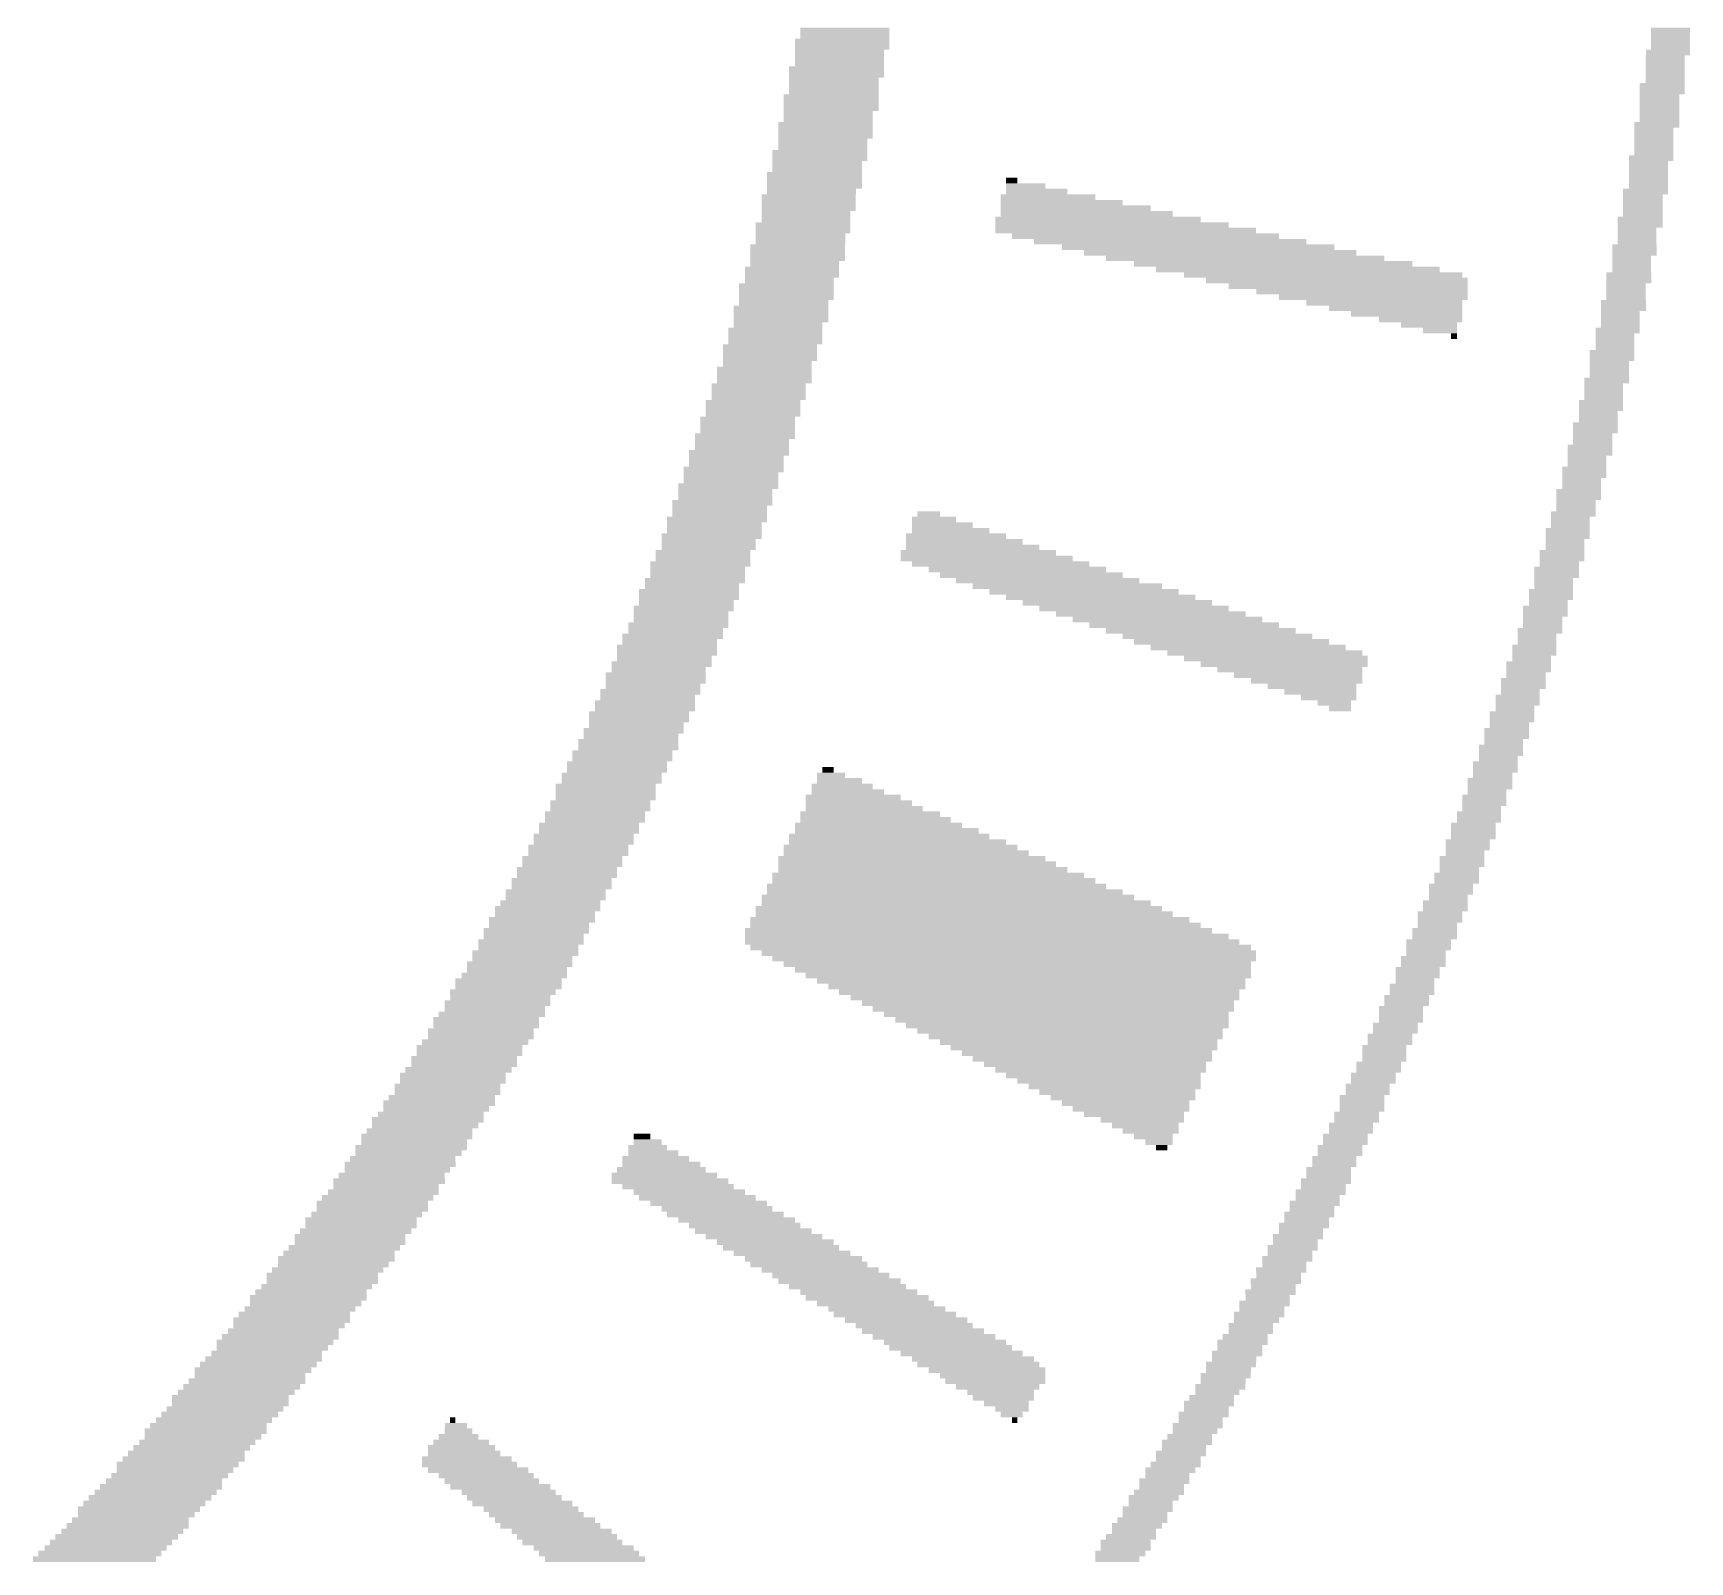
# Model space of a CAD drawing. Extents: x -51 to 50, y -27 to 29.
# Drawn here: x 43.44 to 49.75, y -3.4 to 2.42 of the extents above; entities that cross this region are included whole.
import ezdxf

# ---------------------------------------------------------------- set-up
doc = ezdxf.new("R2010")
doc.units = 0
doc.layers.add('201', color=6, linetype='CONTINUOUS')

# ---------------------------------------------------------------- blocks, each defined once
blk = doc.blocks.new('RECT')
blk.add_solid([(-0.5, -0.5), (0.5, -0.5), (-0.5, 0.5), (0.5, 0.5)])

msp = doc.modelspace()

# ---------------------------------------------------------------- block references
at = {"layer": '201', "rotation": 180}
for p, xscale, yscale in [((46.5239, 2.3918), 0.3581, 0.0211), ((46.5341, 2.4342), 0.3378, 0.0211), ((46.5341, 2.413), 0.3378, 0.0213), ((49.6773, 2.4342), 0.1473, 0.0211), ((49.6773, 2.413), 0.1473, 0.0213), ((49.6773, 2.3918), 0.1473, 0.0211), ((46.5239, 2.3707), 0.3581, 0.0211), ((46.5138, 2.3495), 0.3378, 0.0213), ((46.5138, 2.3283), 0.3378, 0.0211), ((49.657, 2.3283), 0.1473, 0.0211), ((49.6672, 2.3495), 0.1676, 0.0213), ((49.6773, 2.3707), 0.1473, 0.0211), ((46.5023, 2.286), 0.3607, 0.0213), ((46.5023, 2.2648), 0.3607, 0.0211), ((46.5138, 2.3072), 0.3378, 0.0211), ((49.657, 2.3072), 0.1473, 0.0211), ((49.657, 2.286), 0.1473, 0.0213), ((49.657, 2.2648), 0.1473, 0.0211), ((46.4922, 2.2437), 0.3404, 0.0211), ((46.4922, 2.2225), 0.3404, 0.0213), ((46.4922, 2.2013), 0.3404, 0.0211), ((49.6456, 2.2225), 0.1702, 0.0213), ((49.6456, 2.2013), 0.1702, 0.0211), ((49.657, 2.2437), 0.1473, 0.0211), ((46.482, 2.1802), 0.3607, 0.0211), ((46.482, 2.159), 0.3607, 0.0213), ((46.482, 2.1378), 0.3607, 0.0211), ((49.6354, 2.1802), 0.1499, 0.0211), ((49.6354, 2.159), 0.1499, 0.0213), ((49.6354, 2.1378), 0.1499, 0.0211), ((46.4604, 2.0743), 0.3581, 0.0211), ((46.4706, 2.1167), 0.3378, 0.0211), ((46.4706, 2.0955), 0.3378, 0.0213), ((49.6253, 2.0743), 0.1702, 0.0211), ((49.6354, 2.1167), 0.1499, 0.0211), ((49.6354, 2.0955), 0.1499, 0.0213), ((46.4604, 2.0532), 0.3581, 0.0211), ((46.4604, 2.032), 0.3581, 0.0213), ((46.4503, 2.0108), 0.3378, 0.0211), ((49.6138, 2.0532), 0.1473, 0.0211), ((49.6138, 2.032), 0.1473, 0.0213), ((49.6138, 2.0108), 0.1473, 0.0211), ((46.4388, 1.9685), 0.3607, 0.0213), ((46.4388, 1.9473), 0.3607, 0.0211), ((46.4503, 1.9897), 0.3378, 0.0211), ((49.6037, 1.9473), 0.1676, 0.0211), ((49.6138, 1.9897), 0.1473, 0.0211), ((49.6138, 1.9685), 0.1473, 0.0213), ((46.4185, 1.8838), 0.3607, 0.0211), ((46.4287, 1.9262), 0.3404, 0.0211), ((46.4287, 1.905), 0.3404, 0.0213), ((49.5935, 1.9262), 0.1473, 0.0211), ((49.5935, 1.905), 0.1473, 0.0213), ((49.5935, 1.8838), 0.1473, 0.0211), ((46.4185, 1.8627), 0.3607, 0.0211), ((46.4185, 1.8415), 0.3607, 0.0213), ((46.4071, 1.8203), 0.3378, 0.0211), ((47.2224, 1.8415), 0.1499, 0.0213), ((47.2643, 1.8203), 0.2337, 0.0211), ((47.1691, 1.8627), 0.0432, 0.0211), ((49.5821, 1.8203), 0.1702, 0.0211), ((49.5935, 1.8627), 0.1473, 0.0211), ((49.5935, 1.8415), 0.1473, 0.0213), ((46.3969, 1.7992), 0.3581, 0.0211), ((46.3969, 1.778), 0.3581, 0.0213), ((46.3969, 1.7568), 0.3581, 0.0211), ((47.3075, 1.7992), 0.3607, 0.0211), ((47.3596, 1.778), 0.4648, 0.0213), ((47.4129, 1.7568), 0.5715, 0.0211), ((49.5719, 1.7992), 0.1499, 0.0211), ((49.5719, 1.778), 0.1499, 0.0213), ((49.5719, 1.7568), 0.1499, 0.0211), ((46.3753, 1.6933), 0.3607, 0.0211), ((46.3867, 1.7357), 0.3378, 0.0211), ((46.3867, 1.7145), 0.3378, 0.0213), ((47.498, 1.7145), 0.7823, 0.0213), ((47.5513, 1.6933), 0.889, 0.0211), ((47.4548, 1.7357), 0.6553, 0.0211), ((49.5618, 1.7145), 0.1702, 0.0213), ((49.5618, 1.6933), 0.1702, 0.0211), ((49.5719, 1.7357), 0.1499, 0.0211), ((46.3753, 1.6722), 0.3607, 0.0211), ((46.3652, 1.651), 0.3404, 0.0213), ((46.3652, 1.6298), 0.3404, 0.0211), ((47.6034, 1.6722), 0.9931, 0.0211), ((47.6783, 1.651), 1.016, 0.0213), ((47.7723, 1.6298), 1.0363, 0.0211), ((49.5503, 1.6722), 0.1473, 0.0211), ((49.5503, 1.651), 0.1473, 0.0213), ((49.5503, 1.6298), 0.1473, 0.0211), ((46.355, 1.6087), 0.3607, 0.0211), ((46.355, 1.5875), 0.3607, 0.0213), ((46.355, 1.5663), 0.3607, 0.0211), ((47.879, 1.6087), 1.0363, 0.0211), ((47.9628, 1.5875), 1.0363, 0.0213), ((48.0581, 1.5663), 1.0592, 0.0211), ((49.5402, 1.6087), 0.1676, 0.0211), ((49.5402, 1.5875), 0.1676, 0.0213), ((49.53, 1.5663), 0.1473, 0.0211), ((46.3334, 1.524), 0.3581, 0.0213), ((46.3436, 1.5452), 0.3378, 0.0211), ((48.1648, 1.5452), 1.0592, 0.0211), ((48.2587, 1.524), 1.0795, 0.0213), ((49.53, 1.5452), 0.1473, 0.0211), ((49.53, 1.524), 0.1473, 0.0213), ((46.3118, 1.4605), 0.3607, 0.0213), ((46.3334, 1.5028), 0.3581, 0.0211), ((46.3233, 1.4817), 0.3378, 0.0211), ((48.3553, 1.5028), 1.0592, 0.0211), ((48.4073, 1.4817), 0.9957, 0.0211), ((48.4505, 1.4605), 0.9093, 0.0213), ((49.5186, 1.5028), 0.1702, 0.0211), ((49.5186, 1.4817), 0.1702, 0.0211), ((49.5084, 1.4605), 0.1499, 0.0213), ((46.3118, 1.4393), 0.3607, 0.0211), ((46.3118, 1.4182), 0.3607, 0.0211), ((46.3017, 1.397), 0.3404, 0.0213), ((48.5026, 1.4393), 0.8052, 0.0211), ((48.5458, 1.4182), 0.7188, 0.0211), ((48.5877, 1.397), 0.5944, 0.0213), ((49.4983, 1.397), 0.1702, 0.0213), ((49.5084, 1.4393), 0.1499, 0.0211), ((49.5084, 1.4182), 0.1499, 0.0211), ((46.2915, 1.3758), 0.3607, 0.0211), ((46.2915, 1.3547), 0.3607, 0.0211), ((46.2915, 1.3335), 0.3607, 0.0213), ((48.6308, 1.3758), 0.508, 0.0211), ((48.6728, 1.3547), 0.4242, 0.0211), ((48.7261, 1.3335), 0.3175, 0.0213), ((49.4983, 1.3758), 0.1702, 0.0211), ((49.4868, 1.3547), 0.1473, 0.0211), ((49.4868, 1.3335), 0.1473, 0.0213), ((46.2699, 1.2912), 0.3581, 0.0211), ((46.2699, 1.27), 0.3581, 0.0213), ((46.2801, 1.3123), 0.3378, 0.0211), ((48.7578, 1.3123), 0.2134, 0.0211), ((48.7998, 1.2912), 0.1295, 0.0211), ((48.8531, 1.27), 0.0229, 0.0213), ((49.4767, 1.2912), 0.1676, 0.0211), ((49.4665, 1.27), 0.1473, 0.0213), ((49.4868, 1.3123), 0.1473, 0.0211), ((46.2496, 1.2277), 0.3581, 0.0211), ((46.2496, 1.2065), 0.3581, 0.0213), ((46.2699, 1.2488), 0.3581, 0.0211), ((49.4551, 1.2065), 0.1702, 0.0213), ((49.4665, 1.2488), 0.1473, 0.0211), ((49.4665, 1.2277), 0.1473, 0.0211), ((46.228, 1.143), 0.3607, 0.0213), ((46.2394, 1.1642), 0.3378, 0.0211), ((46.2496, 1.1853), 0.3581, 0.0211), ((49.4449, 1.1642), 0.1499, 0.0211), ((49.4449, 1.143), 0.1499, 0.0213), ((49.4551, 1.1853), 0.1702, 0.0211), ((46.2064, 1.0795), 0.3581, 0.0213), ((46.228, 1.1218), 0.3607, 0.0211), ((46.228, 1.1007), 0.3607, 0.0211), ((49.4233, 1.0795), 0.1473, 0.0213), ((49.4348, 1.1007), 0.1702, 0.0211), ((49.4449, 1.1218), 0.1499, 0.0211), ((46.1848, 1.016), 0.3607, 0.0213), ((46.2064, 1.0583), 0.3581, 0.0211), ((46.2064, 1.0372), 0.3581, 0.0211), ((49.4132, 1.016), 0.1676, 0.0213), ((49.4233, 1.0583), 0.1473, 0.0211), ((49.4233, 1.0372), 0.1473, 0.0211), ((46.1645, 0.9525), 0.3607, 0.0213), ((46.1848, 0.9948), 0.3607, 0.0211), ((46.1848, 0.9737), 0.3607, 0.0211), ((49.403, 0.9737), 0.1473, 0.0211), ((49.403, 0.9525), 0.1473, 0.0213), ((49.4132, 0.9948), 0.1676, 0.0211), ((46.1543, 0.889), 0.381, 0.0213), ((46.1645, 0.9313), 0.3607, 0.0211), ((46.1645, 0.9102), 0.3607, 0.0211), ((49.3814, 0.889), 0.1499, 0.0213), ((49.3916, 0.9313), 0.1702, 0.0211), ((49.3916, 0.9102), 0.1702, 0.0211), ((46.1315, 0.8255), 0.381, 0.0213), ((46.1429, 0.8678), 0.3581, 0.0211), ((46.1429, 0.8467), 0.3581, 0.0211), ((49.3713, 0.8467), 0.1702, 0.0211), ((49.3713, 0.8255), 0.1702, 0.0213), ((49.3814, 0.8678), 0.1499, 0.0211), ((46.1112, 0.762), 0.381, 0.0213), ((46.1213, 0.8043), 0.3607, 0.0211), ((46.1213, 0.7832), 0.3607, 0.0211), ((49.3497, 0.762), 0.1676, 0.0213), ((49.3598, 0.8043), 0.1473, 0.0211), ((49.3598, 0.7832), 0.1473, 0.0211), ((46.0908, 0.6985), 0.381, 0.0213), ((46.101, 0.7408), 0.3607, 0.0211), ((46.101, 0.7197), 0.3607, 0.0211), ((49.3497, 0.7408), 0.1676, 0.0211), ((49.3395, 0.7197), 0.1473, 0.0211), ((49.3395, 0.6985), 0.1473, 0.0213), ((46.068, 0.635), 0.381, 0.0213), ((46.0794, 0.6773), 0.3581, 0.0211), ((46.0794, 0.6562), 0.3581, 0.0211), ((49.3281, 0.6773), 0.1702, 0.0211), ((49.3281, 0.6562), 0.1702, 0.0211), ((49.3179, 0.635), 0.1499, 0.0213), ((46.0477, 0.5715), 0.381, 0.0213), ((46.0578, 0.6138), 0.3607, 0.0211), ((46.0578, 0.5927), 0.3607, 0.0211), ((46.8732, 0.5715), 0.1676, 0.0213), ((46.8528, 0.5927), 0.0864, 0.0211), ((49.3078, 0.5927), 0.1702, 0.0211), ((49.2963, 0.5715), 0.1473, 0.0213), ((49.3179, 0.6138), 0.1499, 0.0211), ((46.0273, 0.508), 0.381, 0.0213), ((46.0375, 0.5503), 0.3607, 0.0211), ((46.0375, 0.5292), 0.3607, 0.0211), ((46.957, 0.508), 0.381, 0.0213), ((46.9049, 0.5503), 0.2311, 0.0211), ((46.9367, 0.5292), 0.2946, 0.0211), ((49.2862, 0.5292), 0.1676, 0.0211), ((49.2862, 0.508), 0.1676, 0.0213), ((49.2963, 0.5503), 0.1473, 0.0211), ((45.9943, 0.4445), 0.3607, 0.0213), ((46.0159, 0.4868), 0.3581, 0.0211), ((46.0159, 0.4657), 0.3581, 0.0211), ((47.0421, 0.4445), 0.5918, 0.0213), ((46.9887, 0.4868), 0.4445, 0.0211), ((47.0205, 0.4657), 0.508, 0.0211), ((49.2646, 0.4445), 0.1702, 0.0213), ((49.276, 0.4868), 0.1473, 0.0211), ((49.276, 0.4657), 0.1473, 0.0211), ((45.974, 0.381), 0.3607, 0.0213), ((45.9842, 0.4022), 0.381, 0.0211), ((45.9943, 0.4233), 0.3607, 0.0211), ((47.0738, 0.4233), 0.6553, 0.0211), ((47.1272, 0.4022), 0.6756, 0.0211), ((47.1907, 0.381), 0.6756, 0.0213), ((49.2443, 0.381), 0.1702, 0.0213), ((49.2544, 0.4022), 0.1499, 0.0211), ((49.2646, 0.4233), 0.1702, 0.0211), ((45.9638, 0.3387), 0.381, 0.0211), ((45.9524, 0.3175), 0.3581, 0.0213), ((45.974, 0.3598), 0.3607, 0.0211), ((47.244, 0.3598), 0.696, 0.0211), ((47.3062, 0.3387), 0.6985, 0.0211), ((47.3812, 0.3175), 0.7214, 0.0213), ((49.2328, 0.3387), 0.1473, 0.0211), ((49.2328, 0.3175), 0.1473, 0.0213), ((49.2443, 0.3598), 0.1702, 0.0211), ((45.941, 0.2963), 0.381, 0.0211), ((45.941, 0.2752), 0.381, 0.0211), ((45.9308, 0.254), 0.3607, 0.0213), ((47.4447, 0.2963), 0.7214, 0.0211), ((47.5082, 0.2752), 0.7214, 0.0211), ((47.5717, 0.254), 0.7214, 0.0213), ((49.2125, 0.254), 0.1473, 0.0213), ((49.2227, 0.2963), 0.1676, 0.0211), ((49.2227, 0.2752), 0.1676, 0.0211), ((45.9207, 0.2328), 0.381, 0.0211), ((45.9105, 0.2117), 0.3607, 0.0211), ((45.9105, 0.1905), 0.3607, 0.0213), ((47.6352, 0.2328), 0.7214, 0.0211), ((47.6987, 0.2117), 0.7214, 0.0211), ((47.7622, 0.1905), 0.7214, 0.0213), ((49.1909, 0.1905), 0.1499, 0.0213), ((49.2011, 0.2328), 0.1702, 0.0211), ((49.2011, 0.2117), 0.1702, 0.0211), ((45.8788, 0.127), 0.3835, 0.0213), ((45.9003, 0.1693), 0.381, 0.0211), ((45.8902, 0.1482), 0.3607, 0.0211), ((47.8257, 0.1693), 0.7214, 0.0211), ((47.8892, 0.1482), 0.7214, 0.0211), ((47.9527, 0.127), 0.7214, 0.0213), ((49.1693, 0.127), 0.1473, 0.0213), ((49.1808, 0.1482), 0.1702, 0.0211), ((49.1909, 0.1693), 0.1499, 0.0211), ((45.8572, 0.0847), 0.381, 0.0211), ((45.8572, 0.0635), 0.381, 0.0213), ((45.8673, 0.1058), 0.3607, 0.0211), ((48.006, 0.1058), 0.7417, 0.0211), ((48.0695, 0.0847), 0.7417, 0.0211), ((48.133, 0.0635), 0.7417, 0.0213), ((49.1592, 0.0847), 0.1676, 0.0211), ((49.1592, 0.0635), 0.1676, 0.0213), ((49.1693, 0.1058), 0.1473, 0.0211), ((45.8368, 0.0212), 0.381, 0.0211), ((45.8254, 0), 0.3581, 0.0213), ((45.847, 0.0423), 0.3607, 0.0211), ((48.1749, 0.0423), 0.6985, 0.0211), ((48.2067, 0.0212), 0.635, 0.0211), ((48.2283, 0), 0.5512, 0.0213), ((49.1376, 0.0212), 0.1702, 0.0211), ((49.1376, 0), 0.1702, 0.0213), ((49.149, 0.0423), 0.1473, 0.0211), ((45.814, -0.0212), 0.381, 0.0211), ((45.814, -0.0423), 0.381, 0.0211), ((45.8038, -0.0635), 0.3607, 0.0213), ((48.26, -0.0212), 0.4877, 0.0211), ((48.2918, -0.0423), 0.4242, 0.0211), ((48.3121, -0.0635), 0.3378, 0.0213), ((49.1173, -0.0423), 0.1702, 0.0211), ((49.1173, -0.0635), 0.1702, 0.0213), ((49.1274, -0.0212), 0.1499, 0.0211), ((45.7733, -0.127), 0.381, 0.0213), ((45.7835, -0.1058), 0.3607, 0.0211), ((45.7937, -0.0847), 0.381, 0.0211), ((48.3438, -0.0847), 0.2743, 0.0211), ((48.3756, -0.1058), 0.2108, 0.0211), ((48.3972, -0.127), 0.127, 0.0213), ((49.0957, -0.1058), 0.1676, 0.0211), ((49.0957, -0.127), 0.1676, 0.0213), ((49.1058, -0.0847), 0.1473, 0.0211), ((45.7505, -0.1693), 0.381, 0.0211), ((45.7505, -0.1905), 0.381, 0.0213), ((45.7733, -0.1482), 0.381, 0.0211), ((48.4188, -0.1482), 0.0838, 0.0211), ((49.0741, -0.1693), 0.1702, 0.0211), ((49.0741, -0.1905), 0.1702, 0.0213), ((49.0855, -0.1482), 0.1473, 0.0211), ((45.7302, -0.2328), 0.381, 0.0211), ((45.72, -0.254), 0.3607, 0.0213), ((45.7403, -0.2117), 0.3607, 0.0211), ((49.0538, -0.2328), 0.1702, 0.0211), ((49.0538, -0.254), 0.1702, 0.0213), ((49.0639, -0.2117), 0.1499, 0.0211), ((45.687, -0.3175), 0.381, 0.0213), ((45.7098, -0.2752), 0.381, 0.0211), ((45.7098, -0.2963), 0.381, 0.0211), ((49.0322, -0.2963), 0.1676, 0.0211), ((49.0322, -0.3175), 0.1676, 0.0213), ((49.0423, -0.2752), 0.1473, 0.0211), ((45.6667, -0.3598), 0.381, 0.0211), ((45.6667, -0.381), 0.381, 0.0213), ((45.687, -0.3387), 0.381, 0.0211), ((46.4706, -0.381), 0.0432, 0.0213), ((49.0106, -0.3598), 0.1702, 0.0211), ((49.0106, -0.381), 0.1702, 0.0213), ((49.022, -0.3387), 0.1473, 0.0211), ((45.6235, -0.4445), 0.381, 0.0213), ((45.6463, -0.4022), 0.381, 0.0211), ((45.6463, -0.4233), 0.381, 0.0211), ((46.5239, -0.4445), 0.2311, 0.0213), ((46.482, -0.4022), 0.1067, 0.0211), ((46.5138, -0.4233), 0.1702, 0.0211), ((48.9903, -0.4233), 0.1702, 0.0211), ((48.9903, -0.4445), 0.1702, 0.0213), ((49.0004, -0.4022), 0.1499, 0.0211), ((45.6032, -0.508), 0.381, 0.0213), ((45.6235, -0.4657), 0.381, 0.0211), ((45.6235, -0.4868), 0.381, 0.0211), ((46.5658, -0.4868), 0.3607, 0.0211), ((46.5874, -0.508), 0.4039, 0.0213), ((46.5455, -0.4657), 0.2743, 0.0211), ((48.9687, -0.4868), 0.1676, 0.0211), ((48.9687, -0.508), 0.1676, 0.0213), ((48.9788, -0.4657), 0.1473, 0.0211), ((45.5828, -0.5503), 0.381, 0.0211), ((45.5828, -0.5715), 0.381, 0.0213), ((45.6032, -0.5292), 0.381, 0.0211), ((46.6306, -0.5503), 0.5309, 0.0211), ((46.6509, -0.5715), 0.5715, 0.0213), ((46.6077, -0.5292), 0.4445, 0.0211), ((48.9483, -0.5503), 0.1676, 0.0211), ((48.9483, -0.5715), 0.1676, 0.0213), ((48.9585, -0.5292), 0.1473, 0.0211), ((45.5397, -0.635), 0.381, 0.0213), ((45.56, -0.5927), 0.381, 0.0211), ((45.56, -0.6138), 0.381, 0.0211), ((46.703, -0.635), 0.762, 0.0213), ((46.6623, -0.5927), 0.635, 0.0211), ((46.6941, -0.6138), 0.6985, 0.0211), ((48.9268, -0.5927), 0.1702, 0.0211), ((48.9268, -0.6138), 0.1702, 0.0211), ((48.9268, -0.635), 0.1702, 0.0213), ((45.5193, -0.6773), 0.381, 0.0211), ((45.5193, -0.6985), 0.381, 0.0213), ((45.5397, -0.6562), 0.381, 0.0211), ((46.7677, -0.6985), 0.9322, 0.0213), ((46.7462, -0.6773), 0.889, 0.0211), ((46.7347, -0.6562), 0.8255, 0.0211), ((48.9052, -0.6562), 0.1676, 0.0211), ((48.9052, -0.6773), 0.1676, 0.0211), ((48.895, -0.6985), 0.1473, 0.0213), ((45.4762, -0.762), 0.381, 0.0213), ((45.4965, -0.7197), 0.381, 0.0211), ((45.4965, -0.7408), 0.381, 0.0211), ((46.7893, -0.7197), 1.016, 0.0211), ((46.8097, -0.7408), 1.0566, 0.0211), ((46.8313, -0.762), 1.0998, 0.0213), ((48.8734, -0.762), 0.1499, 0.0213), ((48.8836, -0.7197), 0.1702, 0.0211), ((48.8836, -0.7408), 0.1702, 0.0211), ((45.4558, -0.8043), 0.381, 0.0211), ((45.4558, -0.8255), 0.381, 0.0213), ((45.4762, -0.7832), 0.381, 0.0211), ((46.8833, -0.8255), 1.2903, 0.0213), ((46.8516, -0.7832), 1.1862, 0.0211), ((46.8732, -0.8043), 1.2294, 0.0211), ((48.8417, -0.8255), 0.1676, 0.0213), ((48.8633, -0.7832), 0.1702, 0.0211), ((48.8633, -0.8043), 0.1702, 0.0211), ((45.4127, -0.889), 0.381, 0.0213), ((45.433, -0.8467), 0.381, 0.0211), ((45.433, -0.8678), 0.381, 0.0211), ((46.9265, -0.8678), 1.4173, 0.0211), ((46.9582, -0.889), 1.4808, 0.0213), ((46.9151, -0.8467), 1.3538, 0.0211), ((48.8201, -0.889), 0.1702, 0.0213), ((48.8315, -0.8678), 0.1473, 0.0211), ((48.8417, -0.8467), 0.1676, 0.0211), ((45.3809, -0.9525), 0.4039, 0.0213), ((45.3923, -0.9313), 0.381, 0.0211), ((45.4025, -0.9102), 0.4013, 0.0211), ((47.0103, -0.9525), 1.6713, 0.0213), ((46.9887, -0.9313), 1.5875, 0.0211), ((46.9684, -0.9102), 1.5469, 0.0211), ((48.7998, -0.9313), 0.1702, 0.0211), ((48.7998, -0.9525), 0.1702, 0.0213), ((48.8201, -0.9102), 0.1702, 0.0211), ((45.3593, -0.9948), 0.4013, 0.0211), ((45.3492, -1.016), 0.381, 0.0213), ((45.3695, -0.9737), 0.381, 0.0211), ((47.0433, -0.9948), 1.778, 0.0211), ((47.0751, -1.016), 1.8415, 0.0213), ((47.0319, -0.9737), 1.7145, 0.0211), ((48.7794, -0.9948), 0.1702, 0.0211), ((48.7794, -1.016), 0.1702, 0.0213), ((48.7896, -0.9737), 0.1499, 0.0211), ((45.3174, -1.0795), 0.4039, 0.0213), ((45.339, -1.0372), 0.4013, 0.0211), ((45.3288, -1.0583), 0.381, 0.0211), ((47.0954, -1.0372), 1.8821, 0.0211), ((47.1272, -1.0583), 1.905, 0.0211), ((47.1589, -1.0795), 1.8821, 0.0213), ((48.7566, -1.0372), 0.1702, 0.0211), ((48.7566, -1.0583), 0.1702, 0.0211), ((48.7464, -1.0795), 0.1499, 0.0213), ((45.2958, -1.1218), 0.4013, 0.0211), ((45.2857, -1.143), 0.381, 0.0213), ((45.306, -1.1007), 0.381, 0.0211), ((47.1792, -1.1007), 1.8415, 0.0211), ((47.1907, -1.1218), 1.778, 0.0211), ((47.2123, -1.143), 1.7348, 0.0213), ((48.7147, -1.143), 0.1676, 0.0213), ((48.7363, -1.1007), 0.1702, 0.0211), ((48.7363, -1.1218), 0.1702, 0.0211), ((45.2539, -1.1853), 0.4039, 0.0211), ((45.2539, -1.2065), 0.4039, 0.0213), ((45.2755, -1.1642), 0.4013, 0.0211), ((47.2326, -1.1642), 1.6942, 0.0211), ((47.244, -1.1853), 1.6307, 0.0211), ((47.2656, -1.2065), 1.5875, 0.0213), ((48.6931, -1.2065), 0.1702, 0.0213), ((48.7147, -1.1642), 0.1676, 0.0211), ((48.7045, -1.1853), 0.1473, 0.0211), ((45.212, -1.27), 0.4013, 0.0213), ((45.2323, -1.2277), 0.4013, 0.0211), ((45.2222, -1.2488), 0.381, 0.0211), ((47.2745, -1.2277), 1.524, 0.0211), ((47.2961, -1.2488), 1.4808, 0.0211), ((47.3075, -1.27), 1.4173, 0.0213), ((48.6728, -1.2488), 0.1702, 0.0211), ((48.6728, -1.27), 0.1702, 0.0213), ((48.6931, -1.2277), 0.1702, 0.0211), ((45.1688, -1.3335), 0.4013, 0.0213), ((45.1904, -1.3123), 0.4039, 0.0211), ((45.2018, -1.2912), 0.381, 0.0211), ((47.3278, -1.2912), 1.3767, 0.0211), ((47.3392, -1.3123), 1.3132, 0.0211), ((47.3608, -1.3335), 1.27, 0.0213), ((48.6512, -1.2912), 0.1676, 0.0211), ((48.6512, -1.3123), 0.1676, 0.0211), ((48.6512, -1.3335), 0.1676, 0.0213), ((45.1485, -1.3758), 0.4013, 0.0211), ((45.1485, -1.397), 0.4013, 0.0213), ((45.1688, -1.3547), 0.4013, 0.0211), ((47.3812, -1.3547), 1.2294, 0.0211), ((47.3913, -1.3758), 1.1633, 0.0211), ((47.4129, -1.397), 1.1201, 0.0213), ((48.6093, -1.397), 0.1702, 0.0213), ((48.6296, -1.3547), 0.1702, 0.0211), ((48.6296, -1.3758), 0.1702, 0.0211), ((45.1053, -1.4393), 0.4013, 0.0211), ((45.1053, -1.4605), 0.4013, 0.0213), ((45.1269, -1.4182), 0.4039, 0.0211), ((47.4243, -1.4182), 1.0566, 0.0211), ((47.4447, -1.4393), 1.016, 0.0211), ((47.4561, -1.4605), 0.9525, 0.0213), ((48.5877, -1.4393), 0.1676, 0.0211), ((48.5877, -1.4605), 0.1676, 0.0213), ((48.6093, -1.4182), 0.1702, 0.0211), ((45.0634, -1.524), 0.4039, 0.0213), ((45.085, -1.4817), 0.4013, 0.0211), ((45.085, -1.5028), 0.4013, 0.0211), ((47.4764, -1.4817), 0.9119, 0.0211), ((47.4866, -1.5028), 0.8458, 0.0211), ((47.5082, -1.524), 0.8026, 0.0213), ((48.5661, -1.5028), 0.1702, 0.0211), ((48.5661, -1.524), 0.1702, 0.0213), ((48.5877, -1.4817), 0.1676, 0.0211), ((45.0418, -1.5452), 0.4013, 0.0211), ((45.0418, -1.5663), 0.4013, 0.0211), ((47.5183, -1.5452), 0.7417, 0.0211), ((47.5399, -1.5663), 0.6985, 0.0211), ((48.5458, -1.5452), 0.1702, 0.0211), ((48.5458, -1.5663), 0.1702, 0.0211), ((44.9999, -1.6298), 0.4039, 0.0211), ((45.0215, -1.5875), 0.4013, 0.0213), ((45.0215, -1.6087), 0.4013, 0.0211), ((47.5615, -1.5875), 0.6553, 0.0213), ((47.5717, -1.6087), 0.5944, 0.0211), ((47.5933, -1.6298), 0.5512, 0.0211), ((48.5026, -1.6298), 0.1702, 0.0211), ((48.5242, -1.5875), 0.1676, 0.0213), ((48.5242, -1.6087), 0.1676, 0.0211), ((44.958, -1.6933), 0.4013, 0.0211), ((44.9783, -1.6722), 0.4013, 0.0211), ((44.9898, -1.651), 0.4242, 0.0213), ((47.6034, -1.651), 0.4851, 0.0213), ((47.6237, -1.6722), 0.4445, 0.0211), ((47.6352, -1.6933), 0.381, 0.0211), ((48.4823, -1.6933), 0.1702, 0.0211), ((48.5026, -1.651), 0.1702, 0.0213), ((48.5026, -1.6722), 0.1702, 0.0211), ((44.9148, -1.7568), 0.4013, 0.0211), ((44.9466, -1.7145), 0.4242, 0.0213), ((44.9364, -1.7357), 0.4039, 0.0211), ((47.6669, -1.7145), 0.3175, 0.0213), ((47.6783, -1.7357), 0.254, 0.0211), ((47.6987, -1.7568), 0.2134, 0.0211), ((48.4607, -1.7357), 0.1676, 0.0211), ((48.4607, -1.7568), 0.1676, 0.0211), ((48.4823, -1.7145), 0.1702, 0.0213), ((44.8831, -1.8203), 0.4242, 0.0211), ((44.8945, -1.7992), 0.4013, 0.0211), ((44.9047, -1.778), 0.4216, 0.0213), ((45.7835, -1.8203), 0.1473, 0.0211), ((45.7619, -1.778), 0.0635, 0.0213), ((45.7835, -1.7992), 0.1067, 0.0211), ((47.7088, -1.778), 0.1473, 0.0213), ((47.7304, -1.7992), 0.1041, 0.0211), ((47.7406, -1.8203), 0.0432, 0.0211), ((48.4188, -1.8203), 0.1702, 0.0211), ((48.4391, -1.778), 0.1702, 0.0213), ((48.4391, -1.7992), 0.1702, 0.0211), ((44.8412, -1.8838), 0.4216, 0.0211), ((44.8513, -1.8627), 0.4013, 0.0211), ((44.8729, -1.8415), 0.4039, 0.0213), ((45.814, -1.8627), 0.254, 0.0211), ((45.8356, -1.8838), 0.2972, 0.0211), ((45.8051, -1.8415), 0.1905, 0.0213), ((48.3972, -1.8627), 0.1676, 0.0211), ((48.3972, -1.8838), 0.1676, 0.0211), ((48.4188, -1.8415), 0.1702, 0.0213), ((44.7993, -1.9473), 0.4242, 0.0211), ((44.8094, -1.9262), 0.4039, 0.0211), ((44.831, -1.905), 0.4013, 0.0213), ((45.847, -1.9262), 0.4013, 0.0211), ((45.8686, -1.9473), 0.4445, 0.0211), ((45.8356, -1.905), 0.3378, 0.0213), ((48.3654, -1.9473), 0.1905, 0.0211), ((48.3756, -1.905), 0.1702, 0.0213), ((48.3756, -1.9262), 0.1702, 0.0211), ((44.7561, -2.0108), 0.4242, 0.0211), ((44.7777, -1.9897), 0.4216, 0.0211), ((44.7878, -1.9685), 0.4013, 0.0213), ((45.8991, -1.9685), 0.4242, 0.0213), ((45.9423, -1.9897), 0.4242, 0.0211), ((45.9727, -2.0108), 0.4445, 0.0211), ((48.3451, -1.9897), 0.1905, 0.0211), ((48.3337, -2.0108), 0.1676, 0.0211), ((48.3553, -1.9685), 0.1702, 0.0213), ((44.7142, -2.0743), 0.4216, 0.0211), ((44.7358, -2.032), 0.4242, 0.0213), ((44.7358, -2.0532), 0.4242, 0.0211), ((46.0159, -2.032), 0.4445, 0.0213), ((46.0477, -2.0532), 0.4216, 0.0211), ((46.0794, -2.0743), 0.4445, 0.0211), ((48.3019, -2.0743), 0.1905, 0.0211), ((48.3222, -2.032), 0.1905, 0.0213), ((48.3121, -2.0532), 0.1702, 0.0211), ((44.6723, -2.1378), 0.4242, 0.0211), ((44.6926, -2.0955), 0.4242, 0.0213), ((44.6926, -2.1167), 0.4242, 0.0211), ((46.1226, -2.0955), 0.4445, 0.0213), ((46.1531, -2.1167), 0.4242, 0.0211), ((46.1861, -2.1378), 0.4445, 0.0211), ((48.2816, -2.1167), 0.1905, 0.0211), ((48.2702, -2.1378), 0.1676, 0.0211), ((48.2918, -2.0955), 0.1702, 0.0213), ((44.6291, -2.2013), 0.4242, 0.0211), ((44.6507, -2.159), 0.4216, 0.0213), ((44.6507, -2.1802), 0.4216, 0.0211), ((46.2267, -2.159), 0.4445, 0.0213), ((46.2699, -2.1802), 0.4445, 0.0211), ((46.2915, -2.2013), 0.442, 0.0211), ((48.2384, -2.2013), 0.1905, 0.0211), ((48.2587, -2.159), 0.1905, 0.0213), ((48.2486, -2.1802), 0.1702, 0.0211), ((44.5986, -2.2437), 0.4445, 0.0211), ((44.5872, -2.2648), 0.4216, 0.0211), ((44.6088, -2.2225), 0.4242, 0.0213), ((46.3334, -2.2225), 0.4445, 0.0213), ((46.3766, -2.2437), 0.4445, 0.0211), ((46.3969, -2.2648), 0.4445, 0.0211), ((48.2181, -2.2437), 0.1905, 0.0211), ((48.2067, -2.2648), 0.1676, 0.0211), ((48.2283, -2.2225), 0.1702, 0.0213), ((44.5453, -2.3072), 0.4242, 0.0211), ((44.5453, -2.3283), 0.4242, 0.0211), ((44.5656, -2.286), 0.4242, 0.0213), ((46.4401, -2.286), 0.4445, 0.0213), ((46.4807, -2.3072), 0.4445, 0.0211), ((46.5138, -2.3283), 0.4648, 0.0211), ((48.1749, -2.3283), 0.1905, 0.0211), ((48.1952, -2.286), 0.1905, 0.0213), ((48.1851, -2.3072), 0.1702, 0.0211), ((44.4919, -2.3918), 0.4445, 0.0211), ((44.5021, -2.3707), 0.4242, 0.0211), ((44.5237, -2.3495), 0.4216, 0.0213), ((46.5442, -2.3495), 0.4445, 0.0213), ((46.5874, -2.3707), 0.4445, 0.0211), ((46.6192, -2.3918), 0.4674, 0.0211), ((48.1546, -2.3707), 0.1905, 0.0211), ((48.1432, -2.3918), 0.1676, 0.0211), ((48.1648, -2.3495), 0.1702, 0.0213), ((44.4386, -2.4553), 0.4242, 0.0211), ((44.4602, -2.4342), 0.4216, 0.0211), ((44.4818, -2.413), 0.4242, 0.0213), ((46.6509, -2.413), 0.4445, 0.0213), ((46.6941, -2.4342), 0.4445, 0.0211), ((46.7246, -2.4553), 0.4648, 0.0211), ((48.1114, -2.4553), 0.1905, 0.0211), ((48.1317, -2.413), 0.1905, 0.0213), ((48.1216, -2.4342), 0.1702, 0.0211), ((44.3967, -2.5188), 0.4216, 0.0211), ((44.4284, -2.4765), 0.4445, 0.0213), ((44.4183, -2.4977), 0.4242, 0.0211), ((46.7677, -2.4765), 0.4648, 0.0213), ((46.7982, -2.4977), 0.4445, 0.0211), ((46.8313, -2.5188), 0.4648, 0.0211), ((48.0797, -2.4977), 0.1676, 0.0211), ((48.0797, -2.5188), 0.1676, 0.0211), ((48.1013, -2.4765), 0.1702, 0.0213), ((44.3649, -2.5612), 0.4445, 0.0211), ((44.3548, -2.5823), 0.4242, 0.0211), ((44.3852, -2.54), 0.4445, 0.0213), ((46.8732, -2.54), 0.4674, 0.0213), ((46.9151, -2.5612), 0.4648, 0.0211), ((46.9367, -2.5823), 0.4674, 0.0211), ((48.0479, -2.5612), 0.1905, 0.0211), ((48.0378, -2.5823), 0.1702, 0.0211), ((48.0581, -2.54), 0.1702, 0.0213), ((44.3014, -2.6458), 0.4445, 0.0211), ((44.3217, -2.6247), 0.4445, 0.0211), ((44.3332, -2.6035), 0.4216, 0.0213), ((46.9786, -2.6035), 0.4648, 0.0213), ((47.0218, -2.6247), 0.4648, 0.0211), ((47.0421, -2.6458), 0.4648, 0.0211), ((48.0047, -2.6458), 0.1905, 0.0211), ((48.0276, -2.6035), 0.1905, 0.0213), ((48.0162, -2.6247), 0.1676, 0.0211), ((44.2582, -2.7093), 0.4445, 0.0211), ((44.2811, -2.667), 0.4445, 0.0213), ((44.2697, -2.6882), 0.4216, 0.0211), ((47.0751, -2.667), 0.4445, 0.0213), ((47.0967, -2.6882), 0.4013, 0.0211), ((47.1068, -2.7093), 0.381, 0.0211), ((47.9844, -2.6882), 0.1905, 0.0211), ((47.9743, -2.7093), 0.1702, 0.0211), ((47.9946, -2.667), 0.1702, 0.0213), ((44.1947, -2.7728), 0.4445, 0.0211), ((44.2176, -2.7517), 0.4445, 0.0211), ((44.2379, -2.7305), 0.4445, 0.0213), ((47.1157, -2.7305), 0.3175, 0.0213), ((47.1272, -2.7517), 0.254, 0.0211), ((47.1373, -2.7728), 0.2337, 0.0211), ((47.9311, -2.7728), 0.1702, 0.0211), ((47.9641, -2.7305), 0.1905, 0.0213), ((47.9527, -2.7517), 0.1676, 0.0211), ((44.1541, -2.8363), 0.4445, 0.0211), ((44.1744, -2.8152), 0.4445, 0.0211), ((44.1947, -2.794), 0.4445, 0.0213), ((47.1487, -2.794), 0.1702, 0.0213), ((47.1703, -2.8152), 0.127, 0.0211), ((47.1691, -2.8363), 0.0838, 0.0211), ((47.9006, -2.8363), 0.1905, 0.0211), ((47.9209, -2.794), 0.1905, 0.0213), ((47.9108, -2.8152), 0.1702, 0.0211), ((44.1008, -2.8998), 0.4648, 0.0211), ((44.1109, -2.8787), 0.4445, 0.0211), ((44.1325, -2.8575), 0.442, 0.0213), ((45.0533, -2.8787), 0.0838, 0.0211), ((45.0634, -2.8998), 0.1041, 0.0211), ((45.0418, -2.8575), 0.0203, 0.0213), ((47.1805, -2.8575), 0.0203, 0.0213), ((47.8777, -2.8787), 0.1905, 0.0211), ((47.8676, -2.8998), 0.1702, 0.0211), ((47.8892, -2.8575), 0.1676, 0.0213), ((44.0474, -2.9633), 0.4445, 0.0211), ((44.069, -2.9422), 0.442, 0.0211), ((44.0906, -2.921), 0.4445, 0.0213), ((45.0748, -2.9633), 0.254, 0.0211), ((45.0736, -2.9422), 0.2108, 0.0211), ((45.0634, -2.921), 0.1499, 0.0213), ((47.8371, -2.9422), 0.1905, 0.0211), ((47.8257, -2.9633), 0.1676, 0.0211), ((47.8473, -2.921), 0.1702, 0.0213), ((43.9941, -3.0268), 0.4648, 0.0211), ((44.0169, -3.0057), 0.4648, 0.0211), ((44.0271, -2.9845), 0.4445, 0.0213), ((45.0952, -3.0057), 0.3404, 0.0211), ((45.1053, -3.0268), 0.3607, 0.0211), ((45.085, -2.9845), 0.2743, 0.0213), ((47.7939, -3.0268), 0.1905, 0.0211), ((47.8142, -2.9845), 0.1905, 0.0213), ((47.8041, -3.0057), 0.1702, 0.0211), ((43.942, -3.0903), 0.442, 0.0211), ((43.9636, -3.0692), 0.4445, 0.0211), ((43.9839, -3.048), 0.4445, 0.0213), ((45.1383, -3.048), 0.381, 0.0213), ((45.1688, -3.0692), 0.3607, 0.0211), ((45.1904, -3.0903), 0.3581, 0.0211), ((47.7507, -3.0903), 0.1905, 0.0211), ((47.7736, -3.048), 0.1905, 0.0213), ((47.7622, -3.0692), 0.1676, 0.0211), ((43.8887, -3.1538), 0.4674, 0.0211), ((43.9103, -3.1327), 0.4648, 0.0211), ((43.9306, -3.1115), 0.4648, 0.0213), ((45.2222, -3.1115), 0.381, 0.0213), ((45.2539, -3.1327), 0.3581, 0.0211), ((45.2755, -3.1538), 0.3607, 0.0211), ((47.7101, -3.1538), 0.1905, 0.0211), ((47.7304, -3.1327), 0.1905, 0.0211), ((47.7406, -3.1115), 0.1702, 0.0213), ((43.8366, -3.2173), 0.4445, 0.0211), ((43.8468, -3.1962), 0.4648, 0.0211), ((43.8671, -3.175), 0.4648, 0.0213), ((45.306, -3.175), 0.381, 0.0213), ((45.339, -3.1962), 0.3607, 0.0211), ((45.3593, -3.2173), 0.3607, 0.0211), ((47.6872, -3.1962), 0.1905, 0.0211), ((47.6771, -3.2173), 0.1702, 0.0211), ((47.6987, -3.175), 0.1676, 0.0213), ((43.7833, -3.2808), 0.4648, 0.0211), ((43.8036, -3.2597), 0.4648, 0.0211), ((43.8137, -3.2385), 0.4445, 0.0213), ((45.3923, -3.2385), 0.381, 0.0213), ((45.4127, -3.2597), 0.381, 0.0211), ((45.4558, -3.2808), 0.381, 0.0211), ((47.6466, -3.2597), 0.1905, 0.0211), ((47.6352, -3.2808), 0.1676, 0.0211), ((47.6669, -3.2385), 0.1905, 0.0213), ((43.7198, -3.3443), 0.4648, 0.0211), ((43.7401, -3.3232), 0.4648, 0.0211), ((43.7617, -3.302), 0.4674, 0.0213), ((45.4762, -3.302), 0.381, 0.0213), ((45.4965, -3.3232), 0.381, 0.0211), ((45.5397, -3.3443), 0.381, 0.0211), ((47.6034, -3.3232), 0.1905, 0.0211), ((47.6034, -3.3443), 0.1905, 0.0211), ((47.6237, -3.302), 0.1905, 0.0213), ((43.6778, -3.3867), 0.4674, 0.0211), ((43.6982, -3.3655), 0.4674, 0.0213), ((45.56, -3.3655), 0.381, 0.0213), ((45.5828, -3.3867), 0.381, 0.0211), ((47.5831, -3.3655), 0.1905, 0.0213), ((47.5717, -3.3867), 0.1676, 0.0211)]:
    msp.add_blockref('RECT', p, dxfattribs=dict(at, xscale=xscale, yscale=yscale))

doc.saveas('drawing.dxf')
